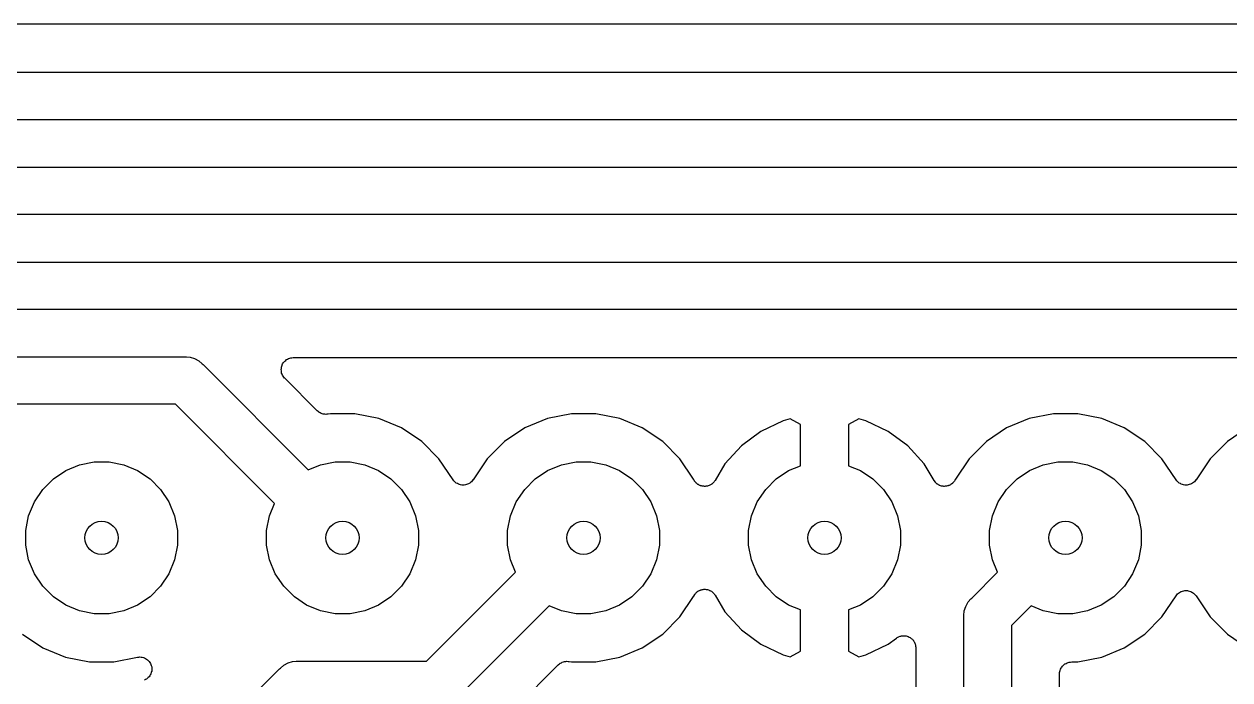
# Model space of a CAD drawing. Extents: x 1.5 to 15, y -8.3 to -3.1.
# Drawn here: x 13.378 to 13.879, y -3.927 to -3.655 of the extents above; entities that cross this region are included whole.
import ezdxf

# ---------------------------------------------------------------- set-up
doc = ezdxf.new("R2010")
doc.units = 0
doc.header["$MEASUREMENT"] = 0
doc.layers.add('BLACK', color=7, linetype='CONTINUOUS')

msp = doc.modelspace()

# ---------------------------------------------------------------- linework, layer by layer
at = {"layer": 'BLACK', "linetype": 'CONTINUOUS'}
for p, q in [((14.2256, -3.6552), (12.601, -3.6552)), ((12.5907, -3.6752), (14.2268, -3.6752)), ((14.2232, -3.69488), (12.5871, -3.69488)), ((12.5709, -3.71457), (14.1662, -3.71457)), ((14.1626, -3.73425), (12.5673, -3.73425)), ((12.4971, -3.75394), (14.1055, -3.75394)), ((14.1019, -3.77362), (12.4935, -3.77362)), ((12.4233, -3.79331), (13.4449, -3.79331)), ((13.4449, -3.79331), (13.4454, -3.79326)), ((13.4454, -3.79326), (13.4459, -3.79331)), ((13.4459, -3.79331), (13.4473, -3.79345)), ((13.4473, -3.79345), (13.4492, -3.79401)), ((13.4492, -3.79401), (13.4509, -3.79493)), ((13.4509, -3.79493), (13.4524, -3.79616)), ((13.4524, -3.79616), (13.4527, -3.79653)), ((13.4527, -3.79653), (13.4964, -3.84022)), ((13.4852, -3.7976), (13.4854, -3.79714)), ((13.4852, -3.79761), (13.4852, -3.7976)), ((13.4852, -3.79762), (13.4852, -3.79761)), ((13.4852, -3.79809), (13.4852, -3.79762)), ((13.4854, -3.79714), (13.4855, -3.79668)), ((13.4855, -3.79667), (13.4857, -3.79625)), ((13.4855, -3.79668), (13.4855, -3.79667)), ((13.4855, -3.79668), (13.4855, -3.79668)), ((13.4857, -3.79625), (13.486, -3.79583)), ((13.486, -3.79581), (13.4863, -3.79544)), ((13.486, -3.79582), (13.486, -3.79581)), ((13.486, -3.79583), (13.486, -3.79582)), ((13.4863, -3.79544), (13.4866, -3.79507)), ((13.4866, -3.79506), (13.487, -3.79476)), ((13.4866, -3.79507), (13.4866, -3.79506)), ((13.4866, -3.79507), (13.4866, -3.79507)), ((13.487, -3.79476), (13.4874, -3.79446)), ((13.4874, -3.79445), (13.4878, -3.79422)), ((13.4874, -3.79446), (13.4874, -3.79445)), ((13.4874, -3.79445), (13.4874, -3.79445)), ((13.4878, -3.79422), (13.4882, -3.794)), ((13.4882, -3.79399), (13.4887, -3.79386)), ((13.4882, -3.794), (13.4882, -3.79399)), ((13.4882, -3.794), (13.4882, -3.794)), ((13.4887, -3.79386), (13.4892, -3.79372)), ((13.4892, -3.79371), (13.4896, -3.79367)), ((13.4892, -3.79372), (13.4892, -3.79371)), ((13.4892, -3.79372), (13.4892, -3.79372)), ((13.4896, -3.79367), (13.4901, -3.79362)), ((13.4901, -3.79362), (14.0916, -3.79362)), ((13.4851, -3.79857), (13.4852, -3.79809)), ((13.4851, -3.79858), (13.4851, -3.79857)), ((13.4851, -3.79859), (13.4851, -3.79858)), ((13.4852, -3.79906), (13.4851, -3.79859)), ((13.4852, -3.79954), (13.4852, -3.79906)), ((13.4852, -3.79955), (13.4852, -3.79954)), ((13.4852, -3.79956), (13.4852, -3.79955)), ((13.4853, -3.80001), (13.4852, -3.79956)), ((13.4855, -3.80048), (13.4853, -3.80001)), ((13.4855, -3.80049), (13.4855, -3.80048)), ((13.4855, -3.8005), (13.4855, -3.80049)), ((13.4857, -3.80092), (13.4855, -3.8005)), ((13.4859, -3.80135), (13.4857, -3.80092)), ((13.4859, -3.80136), (13.4859, -3.80135)), ((13.4859, -3.80135), (13.4859, -3.80135)), ((13.4862, -3.80173), (13.4859, -3.80136)), ((13.4865, -3.80211), (13.4862, -3.80173)), ((13.4865, -3.80212), (13.4865, -3.80211)), ((13.4866, -3.80216), (13.4865, -3.80212)), ((13.4865, -3.80212), (13.4865, -3.80212)), ((13.4865, -3.80212), (13.4865, -3.80212)), ((13.5001, -3.81572), (13.4866, -3.80216)), ((13.4413, -3.81299), (12.4197, -3.81299)), ((13.4824, -3.85414), (13.4413, -3.81299)), ((13.5005, -3.81601), (13.5001, -3.81572)), ((13.5009, -3.81631), (13.5005, -3.81601)), ((13.5009, -3.81632), (13.5009, -3.81631)), ((13.5009, -3.81634), (13.5009, -3.81632)), ((13.5013, -3.81656), (13.5009, -3.81634)), ((13.5017, -3.81678), (13.5013, -3.81656)), ((13.5017, -3.81679), (13.5017, -3.81678)), ((13.5018, -3.8168), (13.5017, -3.81679)), ((13.5022, -3.81694), (13.5018, -3.8168)), ((13.5026, -3.81708), (13.5022, -3.81694)), ((13.5027, -3.81708), (13.5026, -3.81708)), ((13.5027, -3.81709), (13.5027, -3.81708)), ((13.5032, -3.81713), (13.5027, -3.81709)), ((13.5036, -3.81718), (13.5032, -3.81713)), ((13.5037, -3.81718), (13.5036, -3.81718)), ((13.5036, -3.81718), (13.5036, -3.81718)), ((13.5041, -3.81714), (13.5037, -3.81718)), ((13.5046, -3.8171), (13.5041, -3.81714)), ((13.5047, -3.81709), (13.5046, -3.81709)), ((13.5046, -3.81709), (13.5046, -3.81709)), ((13.5046, -3.81709), (13.5046, -3.81709)), ((13.5046, -3.81709), (13.5046, -3.8171)), ((13.5056, -3.81691), (13.5047, -3.81709)), ((13.5157, -3.81691), (13.5056, -3.81691)), ((13.5257, -3.81889), (13.5157, -3.81691)), ((13.6056, -3.81691), (13.5956, -3.81889)), ((13.6157, -3.81691), (13.6056, -3.81691)), ((13.6257, -3.81889), (13.6157, -3.81691)), ((13.8056, -3.81691), (13.7956, -3.81889)), ((13.8157, -3.81691), (13.8056, -3.81691)), ((13.8257, -3.81889), (13.8157, -3.81691)), ((13.535, -3.82277), (13.5257, -3.81889)), ((13.5435, -3.82841), (13.535, -3.82277)), ((13.5862, -3.82277), (13.5778, -3.82841)), ((13.5956, -3.81889), (13.5862, -3.82277)), ((13.635, -3.82277), (13.6257, -3.81889)), ((13.6435, -3.82841), (13.635, -3.82277)), ((13.6934, -3.81988), (13.6842, -3.82425)), ((13.6963, -3.819), (13.6934, -3.81988)), ((13.7006, -3.82137), (13.6963, -3.819)), ((13.7006, -3.83846), (13.7006, -3.82137)), ((13.7249, -3.819), (13.7206, -3.82137)), ((13.7206, -3.82137), (13.7206, -3.83846)), ((13.7278, -3.81988), (13.7249, -3.819)), ((13.7371, -3.82425), (13.7278, -3.81988)), ((13.7862, -3.82277), (13.7778, -3.82841)), ((13.7956, -3.81889), (13.7862, -3.82277)), ((13.835, -3.82277), (13.8257, -3.81889)), ((13.8435, -3.82841), (13.835, -3.82277)), ((13.8862, -3.82277), (13.8778, -3.82841)), ((13.6842, -3.82425), (13.6761, -3.83026)), ((13.7452, -3.83026), (13.7371, -3.82425)), ((13.5506, -3.83558), (13.5435, -3.82841)), ((13.5778, -3.82841), (13.5706, -3.83558)), ((13.6506, -3.83558), (13.6435, -3.82841)), ((13.6761, -3.83026), (13.6693, -3.83773)), ((13.752, -3.83773), (13.7452, -3.83026)), ((13.7778, -3.82841), (13.7706, -3.83558)), ((13.8506, -3.83558), (13.8435, -3.82841)), ((13.8778, -3.82841), (13.8706, -3.83558)), ((13.4014, -3.83812), (13.4075, -3.83691)), ((13.4075, -3.83691), (13.4137, -3.83691)), ((13.4137, -3.83691), (13.4198, -3.83812)), ((13.5014, -3.83812), (13.5075, -3.83691)), ((13.5075, -3.83691), (13.5137, -3.83691)), ((13.5137, -3.83691), (13.5198, -3.83812)), ((13.5565, -3.84432), (13.5506, -3.83558)), ((13.5706, -3.83558), (13.5648, -3.84432)), ((13.6014, -3.83812), (13.6075, -3.83691)), ((13.6075, -3.83691), (13.6137, -3.83691)), ((13.6137, -3.83691), (13.6198, -3.83812)), ((13.6563, -3.84405), (13.6506, -3.83558)), ((13.6693, -3.83773), (13.6652, -3.84463)), ((13.7561, -3.84463), (13.752, -3.83773)), ((13.7706, -3.83558), (13.765, -3.84401)), ((13.8014, -3.83812), (13.8075, -3.83691)), ((13.8075, -3.83691), (13.8137, -3.83691)), ((13.8137, -3.83691), (13.8198, -3.83812)), ((13.8565, -3.84432), (13.8506, -3.83558)), ((13.8706, -3.83558), (13.8648, -3.84432)), ((13.3906, -3.84394), (13.3957, -3.84049)), ((13.3957, -3.84049), (13.4014, -3.83812)), ((13.4198, -3.83812), (13.4255, -3.84049)), ((13.4255, -3.84049), (13.4307, -3.84394)), ((13.4964, -3.84022), (13.5014, -3.83812)), ((13.5198, -3.83812), (13.5255, -3.84049)), ((13.5255, -3.84049), (13.5307, -3.84394)), ((13.5906, -3.84394), (13.5957, -3.84049)), ((13.5957, -3.84049), (13.6014, -3.83812)), ((13.6198, -3.83812), (13.6255, -3.84049)), ((13.6255, -3.84049), (13.6307, -3.84394)), ((13.6906, -3.84394), (13.6957, -3.84049)), ((13.6957, -3.84049), (13.7006, -3.83846)), ((13.7206, -3.83846), (13.7255, -3.84049)), ((13.7255, -3.84049), (13.7307, -3.84394)), ((13.7906, -3.84394), (13.7957, -3.84049)), ((13.7957, -3.84049), (13.8014, -3.83812)), ((13.8198, -3.83812), (13.8255, -3.84049)), ((13.8255, -3.84049), (13.8307, -3.84394)), ((13.3862, -3.84833), (13.3906, -3.84394)), ((13.4307, -3.84394), (13.4351, -3.84833)), ((13.5307, -3.84394), (13.5351, -3.84833)), ((13.5568, -3.84469), (13.5565, -3.84432)), ((13.5571, -3.84506), (13.5568, -3.84469)), ((13.5571, -3.84507), (13.5571, -3.84506)), ((13.5571, -3.84508), (13.5571, -3.84507)), ((13.5575, -3.84538), (13.5571, -3.84508)), ((13.5578, -3.84568), (13.5575, -3.84538)), ((13.5578, -3.84569), (13.5578, -3.84568)), ((13.5578, -3.8457), (13.5578, -3.84569)), ((13.5583, -3.84592), (13.5578, -3.8457)), ((13.5587, -3.84615), (13.5583, -3.84592)), ((13.5587, -3.84616), (13.5587, -3.84615)), ((13.5587, -3.84615), (13.5587, -3.84615)), ((13.5592, -3.8463), (13.5587, -3.84616)), ((13.5596, -3.84644), (13.5592, -3.8463)), ((13.5596, -3.84645), (13.5596, -3.84644)), ((13.5596, -3.84644), (13.5596, -3.84644)), ((13.5601, -3.84649), (13.5596, -3.84645)), ((13.5606, -3.84655), (13.5601, -3.84649)), ((13.5611, -3.8465), (13.5606, -3.84655)), ((13.5606, -3.84655), (13.5606, -3.84654)), ((13.5606, -3.84654), (13.5606, -3.84655)), ((13.5616, -3.84646), (13.5611, -3.8465)), ((13.562, -3.84632), (13.5616, -3.84645)), ((13.5616, -3.84645), (13.5616, -3.84646)), ((13.5616, -3.84646), (13.5616, -3.84646)), ((13.5625, -3.84619), (13.562, -3.84632)), ((13.5629, -3.84595), (13.5625, -3.84618)), ((13.5625, -3.84618), (13.5625, -3.84618)), ((13.5625, -3.84618), (13.5625, -3.84619)), ((13.5634, -3.84574), (13.5629, -3.84595)), ((13.5637, -3.84543), (13.5634, -3.84572)), ((13.5634, -3.84572), (13.5634, -3.84573)), ((13.5634, -3.84573), (13.5634, -3.84574)), ((13.5641, -3.84513), (13.5637, -3.84543)), ((13.5644, -3.84475), (13.5641, -3.84511)), ((13.5641, -3.84511), (13.5641, -3.84512)), ((13.5641, -3.84512), (13.5641, -3.84513)), ((13.5647, -3.84438), (13.5644, -3.84475)), ((13.5648, -3.84436), (13.5647, -3.84438)), ((13.5648, -3.84432), (13.5648, -3.84436)), ((13.5648, -3.84436), (13.5648, -3.84436)), ((13.5648, -3.84436), (13.5648, -3.84436)), ((13.5862, -3.84833), (13.5906, -3.84394)), ((13.6307, -3.84394), (13.6351, -3.84833)), ((13.6563, -3.84407), (13.6563, -3.84405)), ((13.6563, -3.84418), (13.6563, -3.84407)), ((13.6565, -3.8445), (13.6563, -3.84418)), ((13.6567, -3.84484), (13.6565, -3.8445)), ((13.6568, -3.84492), (13.6567, -3.84484)), ((13.6568, -3.84502), (13.6568, -3.84492)), ((13.6571, -3.8453), (13.6568, -3.84502)), ((13.6573, -3.84559), (13.6571, -3.8453)), ((13.6574, -3.84566), (13.6573, -3.84559)), ((13.6575, -3.84574), (13.6574, -3.84566)), ((13.6578, -3.84597), (13.6575, -3.84574)), ((13.6581, -3.84621), (13.6578, -3.84597)), ((13.6582, -3.84626), (13.6581, -3.84621)), ((13.6583, -3.84633), (13.6582, -3.84626)), ((13.6586, -3.8465), (13.6583, -3.84633)), ((13.6589, -3.84667), (13.6586, -3.8465)), ((13.659, -3.84671), (13.6589, -3.84667)), ((13.6591, -3.84676), (13.659, -3.84671)), ((13.6595, -3.84685), (13.6591, -3.84676)), ((13.6599, -3.84696), (13.6595, -3.84685)), ((13.66, -3.84697), (13.6599, -3.84696)), ((13.6601, -3.847), (13.66, -3.84697)), ((13.6605, -3.84702), (13.6601, -3.847)), ((13.6608, -3.84706), (13.6605, -3.84702)), ((13.661, -3.84705), (13.6608, -3.84706)), ((13.6611, -3.84706), (13.661, -3.84705)), ((13.6614, -3.84701), (13.6611, -3.84706)), ((13.6618, -3.84697), (13.6614, -3.84701)), ((13.6619, -3.84694), (13.6618, -3.84697)), ((13.662, -3.84692), (13.6619, -3.84694)), ((13.6624, -3.8468), (13.662, -3.84692)), ((13.6627, -3.84669), (13.6624, -3.8468)), ((13.6628, -3.84664), (13.6627, -3.84669)), ((13.663, -3.84661), (13.6628, -3.84664)), ((13.6633, -3.84642), (13.663, -3.84661)), ((13.6636, -3.84624), (13.6633, -3.84642)), ((13.6637, -3.84617), (13.6636, -3.84624)), ((13.6638, -3.84611), (13.6637, -3.84617)), ((13.6641, -3.84586), (13.6638, -3.84611)), ((13.6644, -3.84563), (13.6641, -3.84586)), ((13.6645, -3.84547), (13.6644, -3.84554)), ((13.6644, -3.84554), (13.6644, -3.84563)), ((13.6648, -3.84517), (13.6645, -3.84547)), ((13.665, -3.84488), (13.6648, -3.84517)), ((13.6651, -3.84478), (13.665, -3.84488)), ((13.6652, -3.84463), (13.6651, -3.84469)), ((13.6651, -3.84469), (13.6651, -3.84478)), ((13.6862, -3.84833), (13.6906, -3.84394)), ((13.7307, -3.84394), (13.7351, -3.84833)), ((13.7562, -3.84472), (13.7561, -3.84463)), ((13.7562, -3.84482), (13.7562, -3.84472)), ((13.7565, -3.84511), (13.7562, -3.84482)), ((13.7567, -3.84542), (13.7565, -3.84511)), ((13.7568, -3.84549), (13.7567, -3.84542)), ((13.7568, -3.84558), (13.7568, -3.84549)), ((13.7571, -3.84582), (13.7568, -3.84558)), ((13.7574, -3.84607), (13.7571, -3.84582)), ((13.7575, -3.84613), (13.7574, -3.84607)), ((13.7576, -3.8462), (13.7575, -3.84613)), ((13.7579, -3.84638), (13.7576, -3.8462)), ((13.7582, -3.84658), (13.7579, -3.84638)), ((13.7583, -3.84661), (13.7582, -3.84658)), ((13.7584, -3.84667), (13.7583, -3.84661)), ((13.7588, -3.84678), (13.7584, -3.84667)), ((13.7592, -3.84691), (13.7588, -3.84678)), ((13.7593, -3.84692), (13.7592, -3.84691)), ((13.7594, -3.84696), (13.7593, -3.84692)), ((13.7598, -3.847), (13.7594, -3.84696)), ((13.7601, -3.84705), (13.7598, -3.847)), ((13.7602, -3.84705), (13.7601, -3.84705)), ((13.7603, -3.84706), (13.7602, -3.84705)), ((13.7607, -3.84703), (13.7603, -3.84706)), ((13.7611, -3.84701), (13.7607, -3.84703)), ((13.7612, -3.84698), (13.7611, -3.84701)), ((13.7613, -3.84697), (13.7612, -3.84698)), ((13.7617, -3.84687), (13.7613, -3.84697)), ((13.762, -3.84678), (13.7617, -3.84687)), ((13.7621, -3.84673), (13.762, -3.84678)), ((13.7623, -3.8467), (13.7621, -3.84673)), ((13.7626, -3.84653), (13.7623, -3.8467)), ((13.7629, -3.84637), (13.7626, -3.84653)), ((13.763, -3.8463), (13.7629, -3.84637)), ((13.7631, -3.84625), (13.763, -3.8463)), ((13.7634, -3.84601), (13.7631, -3.84625)), ((13.7637, -3.84579), (13.7634, -3.84601)), ((13.7638, -3.84571), (13.7637, -3.84579)), ((13.7639, -3.84564), (13.7638, -3.84571)), ((13.7641, -3.84535), (13.7639, -3.84564)), ((13.7644, -3.84507), (13.7641, -3.84535)), ((13.7645, -3.84489), (13.7644, -3.84498)), ((13.7644, -3.84498), (13.7644, -3.84507)), ((13.7647, -3.84456), (13.7645, -3.84489)), ((13.7649, -3.84424), (13.7647, -3.84456)), ((13.765, -3.84404), (13.7649, -3.84414)), ((13.7649, -3.84414), (13.7649, -3.84424)), ((13.765, -3.84401), (13.765, -3.84404)), ((13.7862, -3.84833), (13.7906, -3.84394)), ((13.8307, -3.84394), (13.8351, -3.84833)), ((13.8568, -3.84469), (13.8565, -3.84432)), ((13.8571, -3.84506), (13.8568, -3.84469)), ((13.8571, -3.84507), (13.8571, -3.84506)), ((13.8571, -3.84508), (13.8571, -3.84507)), ((13.8575, -3.84538), (13.8571, -3.84508)), ((13.8578, -3.84568), (13.8575, -3.84538)), ((13.8578, -3.84569), (13.8578, -3.84568)), ((13.8578, -3.8457), (13.8578, -3.84569)), ((13.8583, -3.84592), (13.8578, -3.8457)), ((13.8587, -3.84615), (13.8583, -3.84592)), ((13.8587, -3.84616), (13.8587, -3.84615)), ((13.8587, -3.84615), (13.8587, -3.84615)), ((13.8592, -3.8463), (13.8587, -3.84616)), ((13.8596, -3.84644), (13.8592, -3.8463)), ((13.8596, -3.84645), (13.8596, -3.84644)), ((13.8596, -3.84644), (13.8596, -3.84644)), ((13.8601, -3.84649), (13.8596, -3.84645)), ((13.8606, -3.84655), (13.8601, -3.84649)), ((13.8611, -3.8465), (13.8606, -3.84655)), ((13.8606, -3.84655), (13.8606, -3.84654)), ((13.8606, -3.84654), (13.8606, -3.84655)), ((13.8616, -3.84646), (13.8611, -3.8465)), ((13.862, -3.84632), (13.8616, -3.84645)), ((13.8616, -3.84645), (13.8616, -3.84646)), ((13.8616, -3.84646), (13.8616, -3.84646)), ((13.8625, -3.84619), (13.862, -3.84632)), ((13.8629, -3.84595), (13.8625, -3.84618)), ((13.8625, -3.84618), (13.8625, -3.84618)), ((13.8625, -3.84618), (13.8625, -3.84619)), ((13.8634, -3.84574), (13.8629, -3.84595)), ((13.8637, -3.84543), (13.8634, -3.84572)), ((13.8634, -3.84572), (13.8634, -3.84573)), ((13.8634, -3.84573), (13.8634, -3.84574)), ((13.8641, -3.84513), (13.8637, -3.84543)), ((13.8644, -3.84475), (13.8641, -3.84511)), ((13.8641, -3.84511), (13.8641, -3.84512)), ((13.8641, -3.84512), (13.8641, -3.84513)), ((13.8647, -3.84438), (13.8644, -3.84475)), ((13.8648, -3.84436), (13.8647, -3.84438)), ((13.8648, -3.84432), (13.8648, -3.84436)), ((13.8648, -3.84436), (13.8648, -3.84436)), ((13.8648, -3.84436), (13.8648, -3.84436)), ((13.3827, -3.85349), (13.3862, -3.84833)), ((13.4351, -3.84833), (13.4385, -3.85349)), ((13.5351, -3.84833), (13.5385, -3.85349)), ((13.5827, -3.85349), (13.5862, -3.84833)), ((13.6351, -3.84833), (13.6385, -3.85349)), ((13.6827, -3.85349), (13.6862, -3.84833)), ((13.7351, -3.84833), (13.7385, -3.85349)), ((13.7827, -3.85349), (13.7862, -3.84833)), ((13.8351, -3.84833), (13.8385, -3.85349)), ((13.3803, -3.85922), (13.3827, -3.85349)), ((13.4385, -3.85349), (13.4409, -3.85922)), ((13.4803, -3.85922), (13.4824, -3.85414)), ((13.5385, -3.85349), (13.5409, -3.85922)), ((13.5803, -3.85922), (13.5827, -3.85349)), ((13.6385, -3.85349), (13.6409, -3.85922)), ((13.6803, -3.85922), (13.6827, -3.85349)), ((13.7385, -3.85349), (13.7409, -3.85922)), ((13.7803, -3.85922), (13.7827, -3.85349)), ((13.8385, -3.85349), (13.8409, -3.85922)), ((13.3791, -3.8653), (13.3803, -3.85922)), ((13.4409, -3.85922), (13.4421, -3.8653)), ((13.4791, -3.8653), (13.4803, -3.85922)), ((13.5409, -3.85922), (13.5421, -3.8653)), ((13.5791, -3.8653), (13.5803, -3.85922)), ((13.6409, -3.85922), (13.6421, -3.8653)), ((13.6791, -3.8653), (13.6803, -3.85922)), ((13.7409, -3.85922), (13.7421, -3.8653)), ((13.7791, -3.8653), (13.7803, -3.85922)), ((13.8409, -3.85922), (13.8421, -3.8653)), ((13.3791, -3.87151), (13.3791, -3.8653)), ((13.4421, -3.8653), (13.4421, -3.87151)), ((13.4791, -3.87151), (13.4791, -3.8653)), ((13.5421, -3.8653), (13.5421, -3.87151)), ((13.5791, -3.87151), (13.5791, -3.8653)), ((13.6421, -3.8653), (13.6421, -3.87151)), ((13.6791, -3.87151), (13.6791, -3.8653)), ((13.7421, -3.8653), (13.7421, -3.87151)), ((13.7791, -3.87151), (13.7791, -3.8653)), ((13.8421, -3.8653), (13.8421, -3.87151)), ((13.3803, -3.87759), (13.3791, -3.87151)), ((13.4421, -3.87151), (13.4409, -3.87759)), ((13.4803, -3.87759), (13.4791, -3.87151)), ((13.5421, -3.87151), (13.5409, -3.87759)), ((13.5803, -3.87759), (13.5791, -3.87151)), ((13.6421, -3.87151), (13.6409, -3.87759)), ((13.6803, -3.87759), (13.6791, -3.87151)), ((13.7421, -3.87151), (13.7409, -3.87759)), ((13.7803, -3.87759), (13.7791, -3.87151)), ((13.8421, -3.87151), (13.8409, -3.87759)), ((13.3827, -3.88332), (13.3803, -3.87759)), ((13.4409, -3.87759), (13.4385, -3.88332)), ((13.4827, -3.88332), (13.4803, -3.87759)), ((13.5409, -3.87759), (13.5385, -3.88332)), ((13.5824, -3.88267), (13.5803, -3.87759)), ((13.6409, -3.87759), (13.6385, -3.88332)), ((13.6827, -3.88332), (13.6803, -3.87759)), ((13.7409, -3.87759), (13.7385, -3.88332)), ((13.7824, -3.88267), (13.7803, -3.87759)), ((13.8409, -3.87759), (13.8385, -3.88332)), ((13.5455, -3.91959), (13.5824, -3.88267)), ((13.7717, -3.89339), (13.7824, -3.88267)), ((13.3862, -3.88848), (13.3827, -3.88332)), ((13.4385, -3.88332), (13.4351, -3.88848)), ((13.4862, -3.88848), (13.4827, -3.88332)), ((13.5385, -3.88332), (13.5351, -3.88848)), ((13.6385, -3.88332), (13.6351, -3.88848)), ((13.6862, -3.88848), (13.6827, -3.88332)), ((13.7385, -3.88332), (13.7351, -3.88848)), ((13.8385, -3.88332), (13.8351, -3.88848)), ((13.3906, -3.89287), (13.3862, -3.88848)), ((13.3957, -3.89632), (13.3906, -3.89287)), ((13.4307, -3.89287), (13.4255, -3.89632)), ((13.4351, -3.88848), (13.4307, -3.89287)), ((13.4906, -3.89287), (13.4862, -3.88848)), ((13.4957, -3.89632), (13.4906, -3.89287)), ((13.5307, -3.89287), (13.5255, -3.89632)), ((13.5351, -3.88848), (13.5307, -3.89287)), ((13.6307, -3.89287), (13.6255, -3.89632)), ((13.6351, -3.88848), (13.6307, -3.89287)), ((13.6506, -3.90123), (13.6563, -3.8928)), ((13.6563, -3.89267), (13.6564, -3.89257)), ((13.6563, -3.89277), (13.6563, -3.89267)), ((13.6563, -3.8928), (13.6563, -3.89277)), ((13.6564, -3.89257), (13.6566, -3.89225)), ((13.6566, -3.89225), (13.6567, -3.89192)), ((13.6567, -3.89192), (13.6568, -3.89183)), ((13.6568, -3.89183), (13.6569, -3.89174)), ((13.6569, -3.89174), (13.6571, -3.89146)), ((13.6571, -3.89146), (13.6574, -3.89117)), ((13.6574, -3.89117), (13.6575, -3.8911)), ((13.6575, -3.89102), (13.6578, -3.8908)), ((13.6575, -3.8911), (13.6575, -3.89102)), ((13.6578, -3.8908), (13.6581, -3.89056)), ((13.6581, -3.89056), (13.6582, -3.89051)), ((13.6582, -3.89051), (13.6583, -3.89044)), ((13.6583, -3.89044), (13.6587, -3.89028)), ((13.6587, -3.89028), (13.659, -3.89011)), ((13.659, -3.89011), (13.6591, -3.89008)), ((13.6591, -3.89008), (13.6592, -3.89003)), ((13.6592, -3.89003), (13.6596, -3.88994)), ((13.6596, -3.88994), (13.6599, -3.88984)), ((13.6599, -3.88984), (13.6601, -3.88983)), ((13.6601, -3.88983), (13.6602, -3.8898)), ((13.6602, -3.8898), (13.6605, -3.88978)), ((13.6605, -3.88978), (13.6609, -3.88975)), ((13.6609, -3.88975), (13.661, -3.88976)), ((13.661, -3.88976), (13.6611, -3.88976)), ((13.6611, -3.88976), (13.6615, -3.88981)), ((13.6615, -3.88981), (13.6619, -3.88985)), ((13.6619, -3.88985), (13.662, -3.88989)), ((13.662, -3.88989), (13.6621, -3.8899)), ((13.6621, -3.8899), (13.6625, -3.89003)), ((13.6625, -3.89003), (13.6628, -3.89014)), ((13.6628, -3.89014), (13.6629, -3.8902)), ((13.6629, -3.8902), (13.663, -3.89023)), ((13.663, -3.89023), (13.6633, -3.89043)), ((13.6633, -3.89043), (13.6637, -3.89061)), ((13.6637, -3.89061), (13.6638, -3.89068)), ((13.6638, -3.89068), (13.6639, -3.89074)), ((13.6639, -3.89074), (13.6641, -3.89099)), ((13.6641, -3.89099), (13.6644, -3.89123)), ((13.6644, -3.89123), (13.6645, -3.89132)), ((13.6645, -3.89132), (13.6646, -3.89139)), ((13.6646, -3.89139), (13.6648, -3.8917)), ((13.6648, -3.8917), (13.665, -3.89199)), ((13.665, -3.89199), (13.6651, -3.89209)), ((13.6651, -3.89209), (13.6652, -3.89218)), ((13.6652, -3.89218), (13.6693, -3.89908)), ((13.6906, -3.89287), (13.6862, -3.88848)), ((13.6957, -3.89632), (13.6906, -3.89287)), ((13.7307, -3.89287), (13.7255, -3.89632)), ((13.7351, -3.88848), (13.7307, -3.89287)), ((13.8307, -3.89287), (13.8255, -3.89632)), ((13.8351, -3.88848), (13.8307, -3.89287)), ((13.8506, -3.90123), (13.8565, -3.89249)), ((13.8565, -3.89243), (13.8568, -3.89206)), ((13.8565, -3.89245), (13.8565, -3.89243)), ((13.8565, -3.89249), (13.8565, -3.89245)), ((13.8565, -3.89245), (13.8565, -3.89245)), ((13.8565, -3.89245), (13.8565, -3.89245)), ((13.8568, -3.89206), (13.8571, -3.8917)), ((13.8571, -3.89168), (13.8575, -3.89139)), ((13.8571, -3.89169), (13.8571, -3.89168)), ((13.8571, -3.8917), (13.8571, -3.89169)), ((13.8575, -3.89139), (13.8579, -3.89109)), ((13.8579, -3.89107), (13.8583, -3.89085)), ((13.8579, -3.89108), (13.8579, -3.89107)), ((13.8579, -3.89109), (13.8579, -3.89108)), ((13.8583, -3.89085), (13.8587, -3.89063)), ((13.8587, -3.89063), (13.8588, -3.89063)), ((13.8588, -3.89062), (13.8592, -3.89049)), ((13.8588, -3.89063), (13.8588, -3.89062)), ((13.8592, -3.89049), (13.8597, -3.89036)), ((13.8597, -3.89035), (13.8602, -3.89031)), ((13.8597, -3.89036), (13.8597, -3.89035)), ((13.8597, -3.89036), (13.8597, -3.89036)), ((13.8602, -3.89031), (13.8607, -3.89027)), ((13.8607, -3.89027), (13.8607, -3.89027)), ((13.8607, -3.89027), (13.8607, -3.89027)), ((13.8607, -3.89027), (13.8612, -3.89032)), ((13.8612, -3.89032), (13.8616, -3.89036)), ((13.8616, -3.89036), (13.8616, -3.89037)), ((13.8616, -3.89037), (13.8616, -3.89037)), ((13.8616, -3.89037), (13.8621, -3.89051)), ((13.8621, -3.89051), (13.8626, -3.89065)), ((13.8626, -3.89065), (13.8626, -3.89066)), ((13.8626, -3.89066), (13.8626, -3.89066)), ((13.8626, -3.89066), (13.863, -3.89089)), ((13.863, -3.89089), (13.8634, -3.89111)), ((13.8634, -3.89111), (13.8634, -3.89112)), ((13.8634, -3.89112), (13.8634, -3.89113)), ((13.8634, -3.89113), (13.8638, -3.89144)), ((13.8638, -3.89144), (13.8642, -3.89173)), ((13.8642, -3.89173), (13.8642, -3.89174)), ((13.8642, -3.89174), (13.8642, -3.89175)), ((13.8642, -3.89175), (13.8645, -3.89212)), ((13.8645, -3.89212), (13.8648, -3.89249)), ((13.8648, -3.89249), (13.8706, -3.90123)), ((13.4014, -3.89869), (13.3957, -3.89632)), ((13.4255, -3.89632), (13.4198, -3.89869)), ((13.5014, -3.89869), (13.4957, -3.89632)), ((13.5255, -3.89632), (13.5198, -3.89869)), ((13.5964, -3.89659), (13.5569, -3.93605)), ((13.6014, -3.89869), (13.5964, -3.89659)), ((13.6255, -3.89632), (13.6198, -3.89869)), ((13.7006, -3.89835), (13.6957, -3.89632)), ((13.7255, -3.89632), (13.7206, -3.89835)), ((13.7686, -3.89876), (13.7692, -3.8969)), ((13.7692, -3.8969), (13.7701, -3.89519)), ((13.7701, -3.89519), (13.7703, -3.89492)), ((13.7703, -3.89492), (13.7714, -3.8937)), ((13.7714, -3.8937), (13.7717, -3.89339)), ((13.7964, -3.89659), (13.7882, -3.90477)), ((13.8014, -3.89869), (13.7964, -3.89659)), ((13.8255, -3.89632), (13.8198, -3.89869)), ((13.4075, -3.8999), (13.4014, -3.89869)), ((13.4137, -3.8999), (13.4075, -3.8999)), ((13.4198, -3.89869), (13.4137, -3.8999)), ((13.5075, -3.8999), (13.5014, -3.89869)), ((13.5137, -3.8999), (13.5075, -3.8999)), ((13.5198, -3.89869), (13.5137, -3.8999)), ((13.6075, -3.8999), (13.6014, -3.89869)), ((13.6137, -3.8999), (13.6075, -3.8999)), ((13.6198, -3.89869), (13.6137, -3.8999)), ((13.6435, -3.90841), (13.6506, -3.90123)), ((13.6693, -3.89908), (13.6761, -3.90655)), ((13.7006, -3.91544), (13.7006, -3.89835)), ((13.7206, -3.89835), (13.7206, -3.91544)), ((13.7685, -3.90069), (13.7686, -3.89876)), ((13.7685, -3.90117), (13.7685, -3.90069)), ((13.7685, -4.03958), (13.7685, -3.90117)), ((13.8075, -3.8999), (13.8014, -3.89869)), ((13.8137, -3.8999), (13.8075, -3.8999)), ((13.8198, -3.89869), (13.8137, -3.8999)), ((13.8435, -3.90841), (13.8506, -3.90123)), ((13.8706, -3.90123), (13.8778, -3.90841)), ((13.6761, -3.90655), (13.6842, -3.91256)), ((13.7882, -3.90477), (13.7882, -4.03958)), ((13.3778, -3.90841), (13.3862, -3.91404)), ((13.635, -3.91404), (13.6435, -3.90841)), ((13.6842, -3.91256), (13.6934, -3.91693)), ((13.7278, -3.91693), (13.7371, -3.91256)), ((13.7371, -3.91256), (13.7405, -3.91001)), ((13.7405, -3.91001), (13.7406, -3.90997)), ((13.7406, -3.90997), (13.7407, -3.90991)), ((13.7407, -3.90991), (13.7408, -3.90984)), ((13.7408, -3.90984), (13.7411, -3.90967)), ((13.7411, -3.90967), (13.7414, -3.90948)), ((13.7414, -3.90948), (13.7415, -3.90944)), ((13.7415, -3.90944), (13.7416, -3.90939)), ((13.7416, -3.90939), (13.742, -3.90928)), ((13.742, -3.90928), (13.7423, -3.90916)), ((13.7423, -3.90916), (13.7425, -3.90914)), ((13.7425, -3.90914), (13.7426, -3.90911)), ((13.7426, -3.90911), (13.7429, -3.90908)), ((13.7429, -3.90908), (13.7433, -3.90903)), ((13.7433, -3.90903), (13.7434, -3.90903)), ((13.7434, -3.90903), (13.7435, -3.90902)), ((13.7435, -3.90902), (13.7439, -3.90906)), ((13.7439, -3.90906), (13.7443, -3.90909)), ((13.7443, -3.90909), (13.7444, -3.90911)), ((13.7444, -3.90911), (13.7445, -3.90913)), ((13.7445, -3.90913), (13.7449, -3.90924)), ((13.7449, -3.90924), (13.7452, -3.90933)), ((13.7452, -3.90933), (13.7453, -3.90938)), ((13.7453, -3.90938), (13.7454, -3.90941)), ((13.7454, -3.90941), (13.7458, -3.90959)), ((13.7458, -3.90959), (13.7461, -3.90976)), ((13.7461, -3.90976), (13.7462, -3.90983)), ((13.7462, -3.90983), (13.7463, -3.90988)), ((13.7463, -3.90988), (13.7466, -3.91012)), ((13.7466, -3.91012), (13.7469, -3.91035)), ((13.7469, -3.91035), (13.747, -3.91043)), ((13.747, -3.91043), (13.7471, -3.9105)), ((13.7471, -3.9105), (13.7473, -3.91079)), ((13.7473, -3.91079), (13.7475, -3.91107)), ((13.7475, -3.91107), (13.7476, -3.91117)), ((13.7476, -3.91117), (13.7477, -3.91126)), ((13.7477, -3.91126), (13.7478, -3.91159)), ((13.7478, -3.91159), (13.748, -3.91191)), ((13.748, -3.91191), (13.7481, -3.91202)), ((13.7481, -3.91202), (13.7481, -3.91212)), ((13.7481, -3.91212), (13.7482, -3.91248)), ((13.7482, -3.91248), (13.7484, -3.91284)), ((13.7484, -3.91284), (13.7484, -3.91295)), ((13.7484, -3.91295), (13.7484, -3.91305)), ((13.7484, -3.91305), (13.7484, -3.91343)), ((13.835, -3.91404), (13.8435, -3.90841)), ((13.8778, -3.90841), (13.8862, -3.91404)), ((13.3862, -3.91404), (13.3956, -3.91792)), ((13.3956, -3.91792), (13.4056, -3.9199)), ((13.4157, -3.9199), (13.4255, -3.91796)), ((13.4255, -3.91794), (13.426, -3.9179)), ((13.4255, -3.91795), (13.4255, -3.91794)), ((13.4255, -3.91794), (13.4255, -3.91794)), ((13.4255, -3.91796), (13.4255, -3.91795)), ((13.4255, -3.91795), (13.4255, -3.91795)), ((13.426, -3.9179), (13.4265, -3.91786)), ((13.4265, -3.91786), (13.4265, -3.91786)), ((13.4265, -3.91786), (13.4265, -3.91786)), ((13.4265, -3.91786), (13.427, -3.91792)), ((13.427, -3.91792), (13.4275, -3.91797)), ((13.4275, -3.91797), (13.4275, -3.91797)), ((13.4275, -3.91797), (13.4275, -3.91797)), ((13.4275, -3.91797), (13.428, -3.91812)), ((13.428, -3.91812), (13.4284, -3.91826)), ((13.6157, -3.9199), (13.6257, -3.91792)), ((13.6257, -3.91792), (13.635, -3.91404)), ((13.6934, -3.91693), (13.6963, -3.91781)), ((13.6963, -3.91781), (13.7006, -3.91544)), ((13.7206, -3.91544), (13.7249, -3.91781)), ((13.7249, -3.91781), (13.7278, -3.91693)), ((13.7484, -3.91343), (13.7485, -3.9138)), ((13.7485, -3.9138), (13.7485, -3.91391)), ((13.7485, -3.91391), (13.7485, -3.91402)), ((13.7485, -3.91402), (13.7485, -4.02519)), ((13.8157, -3.9199), (13.8257, -3.91792)), ((13.8257, -3.91792), (13.835, -3.91404)), ((13.4056, -3.9199), (13.4157, -3.9199)), ((13.4284, -3.91826), (13.4284, -3.91826)), ((13.4284, -3.91826), (13.4284, -3.91826)), ((13.4284, -3.91826), (13.4288, -3.9185)), ((13.4288, -3.9185), (13.4293, -3.91873)), ((13.4293, -3.91873), (13.4293, -3.91873)), ((13.4293, -3.91873), (13.4293, -3.91873)), ((13.4293, -3.91873), (13.4296, -3.91904)), ((13.4296, -3.91904), (13.43, -3.91936)), ((13.43, -3.91936), (13.43, -3.91936)), ((13.43, -3.91936), (13.43, -3.91936)), ((13.43, -3.91936), (13.4303, -3.91976)), ((13.4303, -3.91976), (13.4306, -3.92012)), ((13.4306, -3.92012), (13.4306, -3.92012)), ((13.4306, -3.92012), (13.4306, -3.92012)), ((13.4306, -3.92012), (13.4309, -3.92055)), ((13.4309, -3.92055), (13.4311, -3.92098)), ((13.4311, -3.92098), (13.4311, -3.92098)), ((13.4311, -3.92098), (13.4311, -3.92098)), ((13.4311, -3.92098), (13.4312, -3.92146)), ((13.4312, -3.92146), (13.4314, -3.92192)), ((13.4314, -3.92192), (13.4314, -3.92192)), ((13.4314, -3.92192), (13.4314, -3.92192)), ((13.4314, -3.92192), (13.4314, -3.92242)), ((13.4314, -3.92242), (13.4315, -3.92289)), ((13.4315, -3.92289), (13.4314, -3.92337)), ((13.4315, -3.92289), (13.4315, -3.92289)), ((13.4315, -3.92289), (13.4315, -3.92289)), ((13.4591, -3.9482), (13.4845, -3.92281)), ((13.4845, -3.92281), (13.4848, -3.92244)), ((13.4848, -3.92244), (13.4863, -3.92121)), ((13.4863, -3.92121), (13.488, -3.92029)), ((13.488, -3.92029), (13.4899, -3.91973)), ((13.4899, -3.91973), (13.4913, -3.91959)), ((13.4913, -3.91959), (13.4918, -3.91954)), ((13.4913, -3.91959), (13.4913, -3.91959)), ((13.4918, -3.91954), (13.4923, -3.91959)), ((13.4923, -3.91959), (13.5455, -3.91959)), ((13.5719, -3.94932), (13.6001, -3.92109)), ((13.6001, -3.92109), (13.6002, -3.92108)), ((13.6002, -3.92104), (13.6006, -3.92075)), ((13.6002, -3.92108), (13.6002, -3.92104)), ((13.6002, -3.92108), (13.6002, -3.92108)), ((13.6002, -3.92108), (13.6002, -3.92108)), ((13.6006, -3.92075), (13.6009, -3.92046)), ((13.6009, -3.92045), (13.601, -3.92043)), ((13.6009, -3.92046), (13.6009, -3.92045)), ((13.601, -3.92043), (13.6014, -3.92022)), ((13.6014, -3.92022), (13.6018, -3.92)), ((13.6018, -3.91998), (13.6023, -3.91985)), ((13.6018, -3.92), (13.6018, -3.91998)), ((13.6018, -3.92), (13.6018, -3.92)), ((13.6023, -3.91985), (13.6027, -3.91972)), ((13.6027, -3.91972), (13.6028, -3.91971)), ((13.6027, -3.91972), (13.6027, -3.91972)), ((13.6028, -3.91971), (13.6032, -3.91967)), ((13.6032, -3.91967), (13.6037, -3.91963)), ((13.6037, -3.91963), (13.6037, -3.91963)), ((13.6037, -3.91963), (13.6037, -3.91963)), ((13.6037, -3.91963), (13.6042, -3.91968)), ((13.6042, -3.91968), (13.6047, -3.91972)), ((13.6047, -3.91972), (13.6056, -3.9199)), ((13.6056, -3.9199), (13.6157, -3.9199)), ((13.8084, -3.92341), (13.8086, -3.92296)), ((13.8086, -3.92293), (13.8088, -3.92252)), ((13.8086, -3.92295), (13.8086, -3.92293)), ((13.8086, -3.92296), (13.8086, -3.92295)), ((13.8088, -3.92252), (13.809, -3.92211)), ((13.809, -3.92211), (13.8091, -3.92209)), ((13.8091, -3.92208), (13.8094, -3.92172)), ((13.8091, -3.92209), (13.8091, -3.92208)), ((13.8094, -3.92172), (13.8097, -3.92135)), ((13.8097, -3.92133), (13.8101, -3.92103)), ((13.8097, -3.92134), (13.8097, -3.92133)), ((13.8097, -3.92135), (13.8097, -3.92134)), ((13.8101, -3.92103), (13.8104, -3.92074)), ((13.8104, -3.92073), (13.8105, -3.92072)), ((13.8104, -3.92074), (13.8104, -3.92073)), ((13.8105, -3.92072), (13.8109, -3.9205)), ((13.8109, -3.9205), (13.8113, -3.92028)), ((13.8113, -3.92027), (13.8118, -3.92013)), ((13.8113, -3.92028), (13.8113, -3.92027)), ((13.8113, -3.92027), (13.8113, -3.92027)), ((13.8118, -3.92013), (13.8122, -3.92)), ((13.8122, -3.92), (13.8123, -3.91999)), ((13.8122, -3.92), (13.8122, -3.92)), ((13.8123, -3.91999), (13.8127, -3.91995)), ((13.8127, -3.91995), (13.8132, -3.9199)), ((13.8132, -3.9199), (13.8157, -3.9199)), ((13.4288, -3.92725), (13.4284, -3.92748)), ((13.4292, -3.92702), (13.4288, -3.92725)), ((13.4296, -3.92672), (13.4292, -3.92702)), ((13.4292, -3.92702), (13.4292, -3.92702)), ((13.4292, -3.92702), (13.4292, -3.92702)), ((13.43, -3.92641), (13.4296, -3.92672)), ((13.4303, -3.92603), (13.43, -3.9264)), ((13.43, -3.9264), (13.43, -3.9264)), ((13.43, -3.9264), (13.43, -3.92641)), ((13.4306, -3.92565), (13.4303, -3.92603)), ((13.4308, -3.92523), (13.4306, -3.92565)), ((13.4306, -3.92565), (13.4306, -3.92565)), ((13.4306, -3.92565), (13.4306, -3.92565)), ((13.4311, -3.92479), (13.4308, -3.92523)), ((13.4312, -3.92434), (13.4311, -3.92479)), ((13.4311, -3.92479), (13.4311, -3.92479)), ((13.4311, -3.92479), (13.4311, -3.92479)), ((13.4313, -3.92386), (13.4312, -3.92434)), ((13.4314, -3.92386), (13.4313, -3.92386)), ((13.4314, -3.92337), (13.4314, -3.92386)), ((13.4314, -3.92386), (13.4314, -3.92386)), ((13.8082, -3.92436), (13.8083, -3.9239)), ((13.8082, -3.92483), (13.8082, -3.92436)), ((13.8082, -3.92487), (13.8082, -3.92483)), ((13.8082, -3.9249), (13.8082, -3.92487)), ((13.8082, -3.92487), (13.8082, -3.92487)), ((13.8082, -3.92487), (13.8082, -3.92487)), ((13.8082, -4.02519), (13.8082, -3.9249)), ((13.8083, -3.92386), (13.8084, -3.92341)), ((13.8083, -3.92388), (13.8083, -3.92386)), ((13.8083, -3.9239), (13.8083, -3.92388))]:
    msp.add_line(p, q, dxfattribs=at)
at = {"layer": 'BLACK'}
for centre in [(13.4106, -3.86841), (13.5106, -3.86841), (13.6106, -3.86841), (13.7106, -3.86841), (13.8106, -3.86841)]:
    msp.add_circle(centre, 0.00689, dxfattribs=at)

doc.saveas('drawing.dxf')
